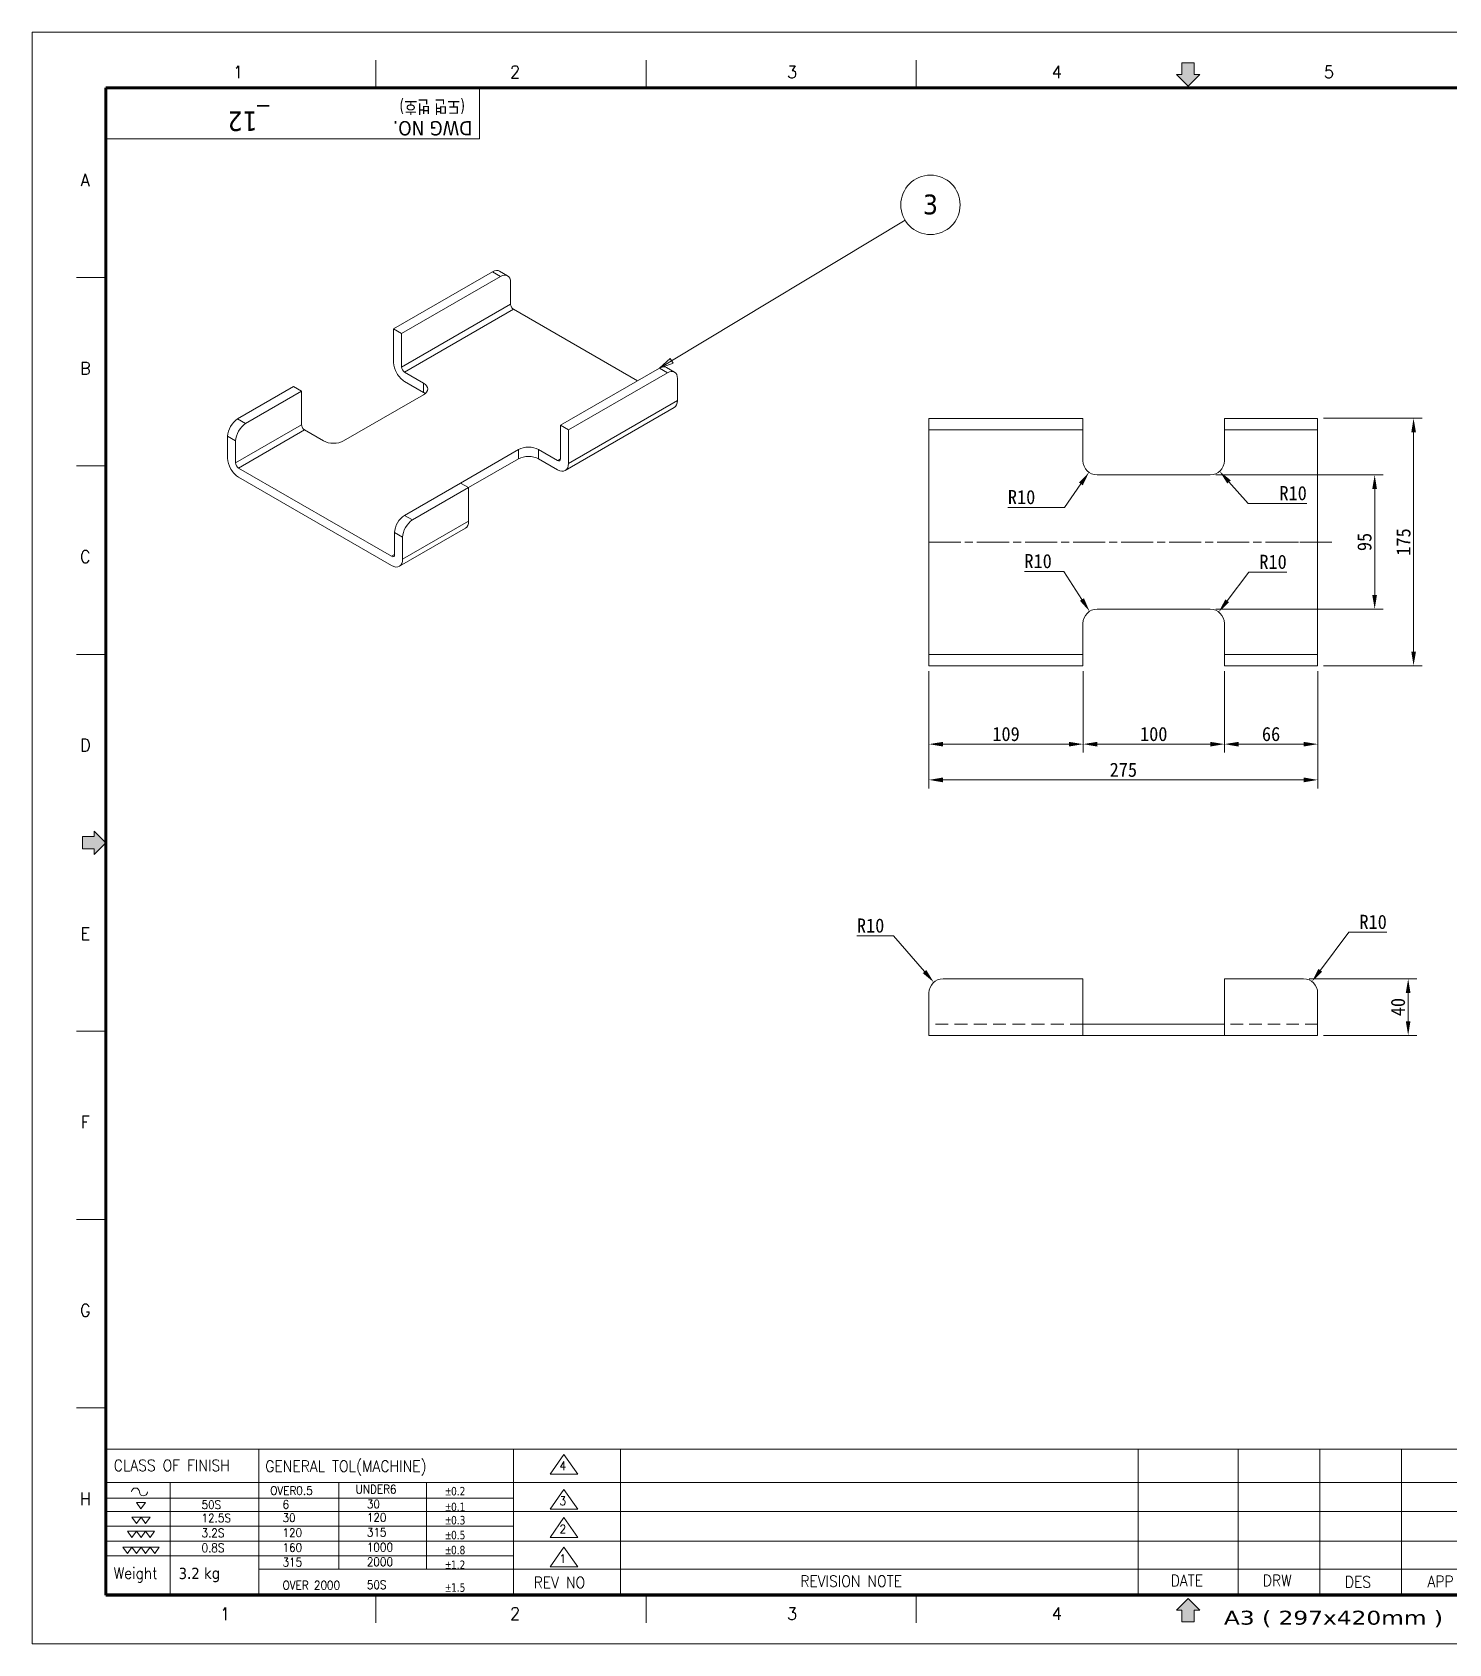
# Model space of a CAD drawing. Header units: millimetres. Extents: x 24 to 1656, y 24 to 1164.
# Drawn here: x 24 to 1026, y 24 to 1164 of the extents above; entities that cross this region are included whole.
import ezdxf
from ezdxf.enums import TextEntityAlignment as Align

# ---------------------------------------------------------------- set-up
doc = ezdxf.new("R2010")
doc.units = ezdxf.units.MM
doc.header["$LTSCALE"] = 4
doc.linetypes.add('CHAIN', pattern=[0.3543, 0.2362, -0.0295, 0.0591, -0.0295])
doc.linetypes.add('HIDDEN', pattern=[9.525, 6.35, -3.175])
doc.layers.get('0').update_dxf_attribs({"lineweight": 18})
for name, color, linetype, lineweight in [('SkizziergeometrieWIN-ISO', 7, 'Continuous', 50), ('가는실선_A4', 7, 'Continuous', 5), ('경계(ISO)', 7, 'Continuous', 70), ('굵은실선_A3', 7, 'Continuous', 18), ('제목(ISO)', 7, 'Continuous', 50)]:
    doc.layers.add(name, color=color, linetype=linetype, lineweight=lineweight)
for name, color, linetype, lineweight, true_color in [('가는실선_A3', 9, 'Continuous', 5, 0x808080), ('가는실선중심선_A3', 1, 'Continuous', 5, 0xff0000), ('가는파선_A3', 7, 'HIDDEN', 13, 0x008000), ('해치선_A3', 1, 'Continuous', 5, 0xff0000)]:
    doc.layers.add(name, color=color, linetype=linetype, lineweight=lineweight, true_color=true_color)
doc.styles.add('_ __ (ISO)', font='tahoma.ttf')
doc.styles.add('ROMANC_37', font='tahoma.ttf')
doc.styles.add('ROMANC_61', font='ROMANC.shx')
doc.styles.add('주 텍스트 (ISO)', font='tahoma.ttf')
doc.styles.add('주문자_A3(3.5)', font='tahoma.ttf')
doc.styles.add('치수문자_A3(2.5)', font='')
doc.styles.add('텍스트 스타일12', font='tahoma.ttf')
doc.styles.add('텍스트 스타일171', font='ROMANC.shx', dxfattribs={"width": 0.9})
doc.styles.add('텍스트 스타일206', font='ROMANC.shx', dxfattribs={"width": 1.11072})
doc.styles.add('텍스트 스타일208', font='ROMANC.shx', dxfattribs={"width": 1.194322})
doc.styles.add('텍스트 스타일211', font='ROMANC.shx', dxfattribs={"width": 0.9})
doc.styles.add('텍스트 스타일213', font='RomanC.shx', dxfattribs={"width": 0.9})
doc.styles.add('텍스트 스타일233', font='RomanC.shx')
doc.styles.add('텍스트 스타일36', font='ROMANC.shx', dxfattribs={"width": 0.941937})
doc.styles.add('텍스트 스타일42', font='tahoma.ttf', dxfattribs={"width": 1.378837})
doc.styles.add('텍스트 스타일52', font='tahoma.ttf', dxfattribs={"width": 0.8})
doc.styles.add('텍스트 스타일65', font='romans.shx', dxfattribs={"width": 0.8})
doc.styles.get('치수문자_A3(2.5)').set_extended_font_data('GulimChe')
doc.dimstyles.new('치수_A3(2.5)', dxfattribs={"dimscale": 4, "dimtxt": 2.5, "dimasz": 2.5, "dimexe": 1.5, "dimexo": 1, "dimgap": 0.5, "dimtad": 1, "dimtoh": 1, "dimdec": 1, "dimrnd": 1e-08, "dimdsep": 46, "dimtxsty": '치수문자_A3(2.5)', "dimcen": 0.09, "dimdle": 10, "dimclrd": 8, "dimclre": 8, "dimclrt": 7, "dimadec": 1, "dimazin": 2, "dimtfac": 0.8, "dimtmove": 0, "dimatfit": 3, "dimfxl": 1, "dimtolj": 1, "dimtzin": 0, "dimlwd": -1, "dimlwe": -1, "dimarcsym": 0})

# ---------------------------------------------------------------- blocks, each defined once
blk = doc.blocks.new('경계 A3_경계')
blk.add_hatch(color=7).paths.add_polyline_path([(211.52, 9.9), (211.52, 11.96), (212.48, 11.96), (210.42, 14.01), (208.36, 11.96), (209.32, 11.96), (209.32, 9.9)])
at = {"layer": '가는실선_A3'}
blk.add_hatch(color=7, dxfattribs=at).paths.add_polyline_path([(14.9, 148.76), (14.9, 146.56), (16.96, 146.56), (16.96, 145.6), (19.02, 147.66), (16.96, 149.72), (16.96, 148.76)])
at = {"layer": '해치선_A3'}
blk.add_hatch(color=7, dxfattribs=at).paths.add_polyline_path([(211.52, 283.53), (212.48, 283.53), (210.42, 281.47), (208.36, 283.53), (209.32, 283.53), (209.32, 285.59), (211.52, 285.59)])
for p, q in [((209.32, 285.59), (211.52, 285.59)), ((209.32, 283.53), (209.32, 285.59)), ((211.52, 285.59), (211.52, 283.53)), ((208.36, 283.53), (209.32, 283.53)), ((210.42, 281.47), (208.36, 283.53)), ((211.52, 283.53), (212.48, 283.53)), ((210.42, 14.01), (208.36, 11.96)), ((208.36, 11.96), (209.32, 11.96)), ((209.32, 11.96), (209.32, 9.9)), ((212.48, 11.96), (210.42, 14.01)), ((211.52, 9.9), (211.52, 11.96)), ((211.52, 11.96), (212.48, 11.96)), ((209.32, 9.9), (211.52, 9.9))]:
    blk.add_line(p, q)
at = {"color": 7}
for p, q in [((16.96, 148.76), (14.9, 148.76)), ((14.9, 148.76), (14.9, 146.56)), ((16.96, 149.72), (16.96, 148.76)), ((19.02, 147.66), (16.96, 149.72)), ((14.9, 146.56), (16.96, 146.56)), ((16.96, 145.6), (19.02, 147.66)), ((16.96, 146.56), (16.96, 145.6)), ((210.42, 14.01), (208.36, 11.96)), ((208.36, 11.96), (209.32, 11.96)), ((209.32, 11.96), (209.32, 9.9)), ((212.48, 11.96), (210.42, 14.01)), ((211.52, 9.9), (211.52, 11.96)), ((211.52, 11.96), (212.48, 11.96)), ((209.32, 9.9), (211.52, 9.9))]:
    blk.add_line(p, q, dxfattribs=at)
at = {"layer": 'SkizziergeometrieWIN-ISO', "lineweight": 18}
for p, q in [((6, 291), (414, 291)), ((6, 6), (6, 291)), ((414, 6), (6, 6))]:
    blk.add_line(p, q, dxfattribs=at)
at = {"layer": '가는실선_A3', "color": 7}
for p, q in [((66.79, 281.16), (66.79, 286.06)), ((114.57, 281.16), (114.57, 286.06)), ((162.34, 281.16), (162.34, 286.06)), ((18.75, 247.62), (13.85, 247.62)), ((18.75, 214.3), (13.85, 214.3)), ((18.75, 180.98), (13.85, 180.98)), ((14.9, 148.76), (16.96, 148.76)), ((14.9, 146.56), (14.9, 148.76)), ((16.96, 148.76), (16.96, 149.72)), ((16.96, 149.72), (19.02, 147.66)), ((16.96, 146.56), (14.9, 146.56)), ((19.02, 147.66), (16.96, 145.6)), ((16.96, 145.6), (16.96, 146.56)), ((18.75, 114.34), (13.85, 114.34)), ((18.75, 81.02), (13.85, 81.02)), ((18.75, 47.7), (13.85, 47.7)), ((18.75, 47.7), (13.85, 47.7)), ((66.79, 14.6), (66.79, 9.7)), ((66.79, 14.6), (66.79, 9.7)), ((114.57, 14.6), (114.57, 9.7)), ((162.34, 14.6), (162.34, 9.7))]:
    blk.add_line(p, q, dxfattribs=at)
at = {"layer": '가는실선_A3', "color": 7, "lineweight": 60}
for p, q in [((19.02, 281.16), (19.02, 14.6)), ((401.22, 281.16), (19.02, 281.16)), ((19.02, 14.6), (401.22, 14.6))]:
    blk.add_line(p, q, dxfattribs=at)
at = {"layer": '가는실선_A3', "color": 7, "lineweight": 13}
for p in [(85.08, 280.98), (19.02, 272.16)]:
    blk.add_line(p, (85.08, 272.16), dxfattribs=at)
at = {"layer": '굵은실선_A3'}
blk.add_line((212.48, 283.53), (210.42, 281.47), dxfattribs=at)
at = {"layer": '가는실선_A3', "color": 7, "style": '텍스트 스타일36', "width": 0.941937}
for s, p in [('1', (42.42, 283.98)), ('2', (91.4, 283.98)), ('3', (140.38, 283.98)), ('4', (187.21, 283.98)), ('5', (235.33, 283.98)), ('A', (15.38, 264.88)), ('B', (15.38, 231.56)), ('C', (15.38, 198.24)), ('D', (15.38, 164.92)), ('E', (15.38, 131.6)), ('F', (15.38, 98.28)), ('G', (15.38, 64.96)), ('H', (15.38, 31.64)), ('1', (40.11, 11.29)), ('2', (91.4, 11.34)), ('3', (140.38, 11.34)), ('4', (187.21, 11.34))]:
    blk.add_text(s, height=2.2, dxfattribs=at).set_placement(p, align=Align.MIDDLE_CENTER)
at = {"layer": '가는실선_A3', "color": 7, "style": '텍스트 스타일52', "width": 0.8}
blk.add_text('(도면 번호)', height=2.293, rotation=180, dxfattribs=at).set_placement((82.53, 278.93))
at = {"layer": '가는실선_A3', "color": 7, "style": 'ROMANC_37'}
blk.add_text('DWG NO.', height=2.527, rotation=180, dxfattribs=at).set_placement((83.82, 275.28))
at = {"layer": '가는실선_A3', "color": 7, "style": '텍스트 스타일42', "width": 1.378315}
blk.add_text('A3 ( 297x420mm )', height=2.463, dxfattribs=at).set_placement((216.76, 9.38), (255.51, 9.38), align=Align.FIT)
at = {"layer": '경계(ISO)', "insert": (44.22, 275.84), "char_height": 3.5, "attachment_point": 5, "rotation": 180, "style": '주 텍스트 (ISO)'}
blk.add_mtext('_12 ', dxfattribs=at)
blk = doc.blocks.new('제목 블록 A3_표제란')
at = {"layer": '가는실선_A4', "lineweight": 13}
for p, q in [((25.42, 38.66), (269.12, 38.66)), ((208.17, 38.66), (208.17, 13.12)), ((269.12, 38.66), (407.77, 38.63)), ((25.42, 32.81), (269.12, 32.81))]:
    blk.add_line(p, q, dxfattribs=at)
at = {"layer": '가는실선_A4'}
for p, q in [((25.42, 13.12), (25.42, 38.66)), ((52.65, 38.66), (52.65, 13.12)), ((97.69, 38.66), (97.69, 13.12)), ((106.58, 37.75), (104.15, 34.26)), ((109.02, 34.26), (106.58, 37.75)), ((116.56, 13.12), (116.56, 38.69)), ((225.83, 38.66), (225.83, 12.86)), ((240.26, 38.66), (240.26, 12.86)), ((254.69, 38.66), (254.69, 13.12)), ((281.38, 38.66), (281.38, 25.66)), ((292.25, 38.65), (292.25, 25.66)), ((319.29, 38.65), (319.29, 25.66)), ((407.76, 13.12), (407.77, 38.63)), ((104.15, 34.26), (109.02, 34.26)), ((36.93, 32.81), (36.93, 19.82)), ((66.8, 32.81), (66.8, 17.47)), ((82.25, 32.81), (82.25, 17.47)), ((106.58, 31.55), (104.15, 28.06)), ((109.02, 28.06), (106.58, 31.55)), ((306.52, 32.15), (306.52, 25.66)), ((97.69, 30.03), (25.42, 30.03)), ((30.98, 29.24), (32.59, 29.24)), ((31.78, 28.13), (30.98, 29.24)), ((32.59, 29.24), (31.78, 28.13)), ((30.19, 26.66), (31.8, 26.66)), ((30.99, 25.55), (30.19, 26.66)), ((31.8, 26.66), (30.99, 25.55)), ((31.8, 26.66), (33.4, 26.66)), ((32.6, 25.55), (31.8, 26.66)), ((33.4, 26.66), (32.6, 25.55)), ((104.15, 28.06), (109.02, 28.06)), ((106.58, 26.57), (104.15, 23.08)), ((109.02, 23.08), (106.58, 26.57)), ((97.69, 25.05), (25.42, 25.05)), ((29.38, 24.16), (30.98, 24.16)), ((30.18, 23.05), (29.38, 24.16)), ((30.98, 24.16), (30.18, 23.05)), ((30.98, 24.16), (32.59, 24.16)), ((31.79, 23.05), (30.98, 24.16)), ((32.59, 24.16), (31.79, 23.05)), ((32.59, 24.16), (34.2, 24.16)), ((33.39, 23.05), (32.59, 24.16)), ((34.2, 24.16), (33.39, 23.05)), ((104.15, 23.08), (109.02, 23.08)), ((28.59, 21.34), (30.19, 21.34)), ((29.39, 20.23), (28.59, 21.34)), ((30.19, 21.34), (29.39, 20.23)), ((30.19, 21.34), (31.8, 21.34)), ((31, 20.23), (30.19, 21.34)), ((31.8, 21.34), (31, 20.23)), ((31.8, 21.34), (33.41, 21.34)), ((32.6, 20.23), (31.8, 21.34)), ((33.41, 21.34), (32.6, 20.23)), ((33.41, 21.34), (35.01, 21.34)), ((34.21, 20.23), (33.41, 21.34)), ((35.01, 21.34), (34.21, 20.23)), ((106.58, 21.34), (104.15, 17.85)), ((109.02, 17.85), (106.58, 21.34)), ((97.69, 19.82), (25.42, 19.82)), ((36.93, 19.82), (36.93, 13.12)), ((104.15, 17.85), (109.02, 17.85)), ((25.42, 13.12), (407.76, 13.12)), ((208.17, 13.12), (25.42, 13.12))]:
    blk.add_line(p, q, dxfattribs=at)
at = {"layer": '가는실선_A4', "color": 7}
for p, q in [((269.12, 13.12), (269.12, 38.66)), ((359.7, 38.64), (359.69, 13.12)), ((269.12, 32.15), (407.77, 32.15)), ((269.09, 27.68), (25.42, 27.68)), ((407.76, 25.66), (269.12, 25.66)), ((383.36, 25.66), (383.36, 13.12)), ((269.12, 22.4), (25.42, 22.4)), ((269.12, 17.47), (52.65, 17.47)), ((383.36, 17.91), (407.76, 17.92))]:
    blk.add_line(p, q, dxfattribs=at)
at = {"layer": '가는실선_A4', "color": 7, "linetype": 'Continuous'}
blk.add_line((392.85, 25.66), (392.85, 13.12), dxfattribs=at)
at = {"layer": '가는실선_A4'}
for centre, start, end in [((30.81, 31.11), 0, 180), ((32.21, 31.11), 180, 0)]:
    blk.add_arc(centre, 0.698, start, end, dxfattribs=at)
at = {"layer": '제목(ISO)', "color": 208, "lineweight": 5, "true_color": 0x400040}
blk.add_line((269.12, 28.95), (319.29, 28.95), dxfattribs=at)
at = {"layer": '가는실선_A3', "color": 7, "style": '텍스트 스타일12'}
blk.add_attdef('질량\\P1;_001', (38.43, 15.71), '', height=2, dxfattribs=at)
at = {"layer": '가는실선_A4', "color": 7}
for s, height, style, width, p in [('SCALE', 1.911, '텍스트 스타일65', 0.8, (269.12, 36.36)), ('CLASS OF FINISH', 2, '텍스트 스타일171', 0.9, (26.97, 34.81)), ('GENERAL TOL(MACHINE)', 2, '텍스트 스타일171', 0.9, (53.76, 34.67)), ('4', 1.5, '텍스트 스타일211', 0.9, (105.83, 34.98)), ('OVER0.5', 1.5, '텍스트 스타일211', 0.9, (54.63, 30.6)), ('UNDER6', 1.5, '텍스트 스타일211', 0.9, (69.75, 30.85)), ('APP', 2, '텍스트 스타일171', 0.9, (269.12, 30.05)), ('CHEK', 2, '텍스트 스타일171', 0.9, (282.07, 29.86)), ('DES', 2, '텍스트 스타일171', 0.9, (293.07, 29.82)), ('DRW', 2, '텍스트 스타일171', 0.9, (307.23, 30.03)), ('PROJECT', 2, '텍스트 스타일171', 0.9, (320.13, 29.68)), ('50S', 1.5, '텍스트 스타일211', 0.9, (42.49, 28.11)), ('6', 1.5, '텍스트 스타일211', 0.9, (56.81, 28.15)), ('30', 1.5, '텍스트 스타일211', 0.9, (71.73, 28.22)), ('3', 1.5, '텍스트 스타일211', 0.9, (105.83, 28.78)), ('H, J ,KIM', 2, '텍스트 스타일171', 0.9, (300.03, 26.54)), ('12.5S', 1.5, '텍스트 스타일211', 0.9, (42.49, 25.76)), ('30', 1.5, '텍스트 스타일211', 0.9, (56.81, 25.8)), ('120', 1.5, '텍스트 스타일211', 0.9, (71.73, 25.86)), ('3.2S', 1.5, '텍스트 스타일211', 0.9, (42.49, 23.12)), ('120', 1.5, '텍스트 스타일211', 0.9, (56.81, 23.16)), ('315', 1.5, '텍스트 스타일211', 0.9, (71.73, 23.23)), ('2', 1.5, '텍스트 스타일211', 0.9, (105.83, 23.8)), ('0.8S', 1.5, '텍스트 스타일211', 0.9, (42.49, 20.48)), ('160', 1.5, '텍스트 스타일211', 0.9, (56.81, 20.52)), ('1000', 1.5, '텍스트 스타일213', 0.9, (71.72, 20.59)), ('1', 1.5, '텍스트 스타일211', 0.9, (105.83, 18.57)), ('REV', 1.911, '텍스트 스타일65', 0.8, (385.9, 20.39)), ('SHEET', 1.911, '텍스트 스타일65', 0.8, (397.3, 20.42)), ('Weight', 2, '텍스트 스타일171', 0.9, (26.97, 15.76)), ('315', 1.5, '텍스트 스타일213', 0.9, (56.81, 17.94)), ('2000', 1.5, '텍스트 스타일211', 0.9, (71.72, 18.01)), ('OVER 2000', 1.5, '텍스트 스타일211', 0.9, (56.81, 13.87)), ('50S', 1.5, '텍스트 스타일211', 0.9, (71.73, 13.94)), ('REV NO', 2, '텍스트 스타일171', 0.9, (101.23, 14.1)), ('REVISION NOTE', 2, '텍스트 스타일171', 0.9, (148.38, 14.33)), ('DATE', 2, '텍스트 스타일171', 0.9, (213.9, 14.44)), ('DRW', 2, '텍스트 스타일171', 0.9, (230.19, 14.46)), ('DES', 2, '텍스트 스타일171', 0.9, (244.7, 14.2)), ('APP', 2, '텍스트 스타일171', 0.9, (259.32, 14.27))]:
    blk.add_text(s, height=height, dxfattribs=dict(at, style=style, width=width)).set_placement(p)
for s, style, width, p, p2 in [('DATE', '텍스트 스타일208', 1.22262, (292.31, 36.23), (301.51, 36.23)), ('TITLE', '텍스트 스타일206', 1.136317, (320.02, 36.23), (329.22, 36.23))]:
    blk.add_text(s, height=2, dxfattribs=dict(at, style=style, width=width)).set_placement(p, p2, align=Align.FIT)
at = {"layer": '가는실선_A4', "color": 7, "style": '텍스트 스타일233'}
for s, p in [('SITE', (360.5, 35.93)), ('ORGANIZATION', (360.7, 29.24)), ('DWG NO', (360.36, 22.57))]:
    blk.add_text(s, height=2, dxfattribs=at).set_placement(p)
at = {"layer": '가는실선_A4', "color": 7}
for s, insert, char_height, attachment_point, style in [('\\fTahoma|b0|i0;\\H2.0000;3각법', (283.03, 35.14), 2, 4, '주문자_A3(3.5)'), ('\\fAIGDT|b0|i0;\\W0.90;\\H1.5000;`\\fTahoma|b0|i0;\\W0.90;\\H1.5000;0.2', (85.63, 30.47), 1.5, 7, 'ROMANC_61'), ('\\fAIGDT|b0|i0;\\W0.90;\\H1.5000;`\\fTahoma|b0|i0;\\W0.90;\\H1.5000;0.1', (85.63, 27.69), 1.5, 7, 'ROMANC_61'), ('\\fAIGDT|b0|i0;\\W0.90;\\H1.5000;`\\fTahoma|b0|i0;\\W0.90;\\H1.5000;0.3', (85.63, 25.34), 1.5, 7, 'ROMANC_61'), ('\\fAIGDT|b0|i0;\\W0.90;\\H1.5000;`\\fTahoma|b0|i0;\\W0.90;\\H1.5000;0.5', (85.63, 22.71), 1.5, 7, 'ROMANC_61'), ('\\fAIGDT|b0|i0;\\W0.90;\\H1.5000;`\\fTahoma|b0|i0;\\W0.90;\\H1.5000;0.8', (85.62, 20.06), 1.5, 7, 'ROMANC_61'), ('\\fAIGDT|b0|i0;\\W0.90;\\H1.5000;`\\fTahoma|b0|i0;\\W0.90;\\H1.5000;1.2', (85.62, 17.48), 1.5, 7, 'ROMANC_61'), ('\\fAIGDT|b0|i0;\\W0.90;\\H1.5000;`\\fTahoma|b0|i0;\\W0.90;\\H1.5000;1.5', (85.63, 13.42), 1.5, 7, 'ROMANC_61')]:
    blk.add_mtext(s, dxfattribs=dict(at, insert=insert, char_height=char_height, attachment_point=attachment_point, style=style))
at = {"layer": '가는실선_A4', "char_height": 2, "style": '주 텍스트 (ISO)'}
for s, insert, attachment_point in [('\\fTahoma|b0|i0;\\H2.0000;_12 ', (369.91, 18.11), 5), ('\\fTahoma|b0|i0;\\H2.0000;12 /18 ', (400.63, 16.28), 2)]:
    blk.add_mtext(s, dxfattribs=dict(at, insert=insert, attachment_point=attachment_point))
at = {"layer": '가는실선_A4', "color": 7, "style": '텍스트 스타일12'}
blk.add_attdef('SCALE_001', (273.43, 32.87), '', height=2, dxfattribs=at)
blk.add_attdef('설명', text='', height=2, dxfattribs=at).set_placement((331.27, 35.73), align=Align.MIDDLE_LEFT)
blk.add_attdef('프로젝트', text='', height=2, dxfattribs=at).set_placement((340.77, 28.27), align=Align.MIDDLE_CENTER)
at = {"layer": '가는실선_A4', "style": '텍스트 스타일12'}
blk.add_attdef('리비전_번호', text='', height=2, dxfattribs=at).set_placement((388.38, 15.27), align=Align.MIDDLE_CENTER)
at = {"layer": '제목(ISO)', "char_height": 3.5, "attachment_point": 1, "style": '주 텍스트 (ISO)'}
for s, insert, line_spacing_factor in [('- Note -\\P{\\H0.71429x; 1. \\fGulim|b0|i0|c129|p50;표시하지 않은 \\fTahoma|b0|i0|c129|p34;C, R=0.5\\fGulim|b0|i0|c129|p50;로 한다\\fTahoma|b0|i0|c129|p34;.\\H1.54068x; \\H0.64906x;\\P 2. \\fGulim|b0|i0|c129|p50;표시하지 않은 공차는 일반공차 \\fTahoma|b0|i0|c129|p34;KS ISO 2768-m\\fGulim|b0|i0|c129|p50;으로 적용한다\\fTahoma|b0|i0|c129|p34;.\\H1.32612x; \\H0.75408x;\\P 3. \\fGulim|b0|i0|c129|p50;표면경도는 \\fTahoma|b0|i0|c129|p34;HRC = \\H1.31974x; }', (306.15, 62.72), 0.727683), ('{\\H1x;    LIM SYSTEM\\H0.71429x;  \\P (http:// www.lims.co.kr)\\H1.44773x; }', (298.53, 24.26), 0.771785)]:
    blk.add_mtext(s, dxfattribs=dict(at, insert=insert, line_spacing_factor=line_spacing_factor))
at = {"layer": '제목(ISO)', "style": '텍스트 스타일12'}
for tag, p in [('관리자', (373.93, 36.39)), ('공급업자', (383.08, 28.64))]:
    blk.add_attdef(tag, text='', height=2, dxfattribs=at).set_placement(p, align=Align.TOP_LEFT)
blk = doc.blocks.new('*D16')
at = {"layer": 'Defpoints', "color": 0, "transparency": 16777216}
for p in [(923.4, 494.4), (997.4, 494.4), (933.4, 454.4)]:
    blk.add_point(p, dxfattribs=at)
at = {"layer": '가는실선_A4', "color": 8, "transparency": 16777216}
for p, q in [((927.4, 494.4), (1003.4, 494.4)), ((997.4, 464.4), (997.4, 484.4)), ((937.4, 454.4), (1003.4, 454.4))]:
    blk.add_line(p, q, dxfattribs=at)
for points in [[(995.7, 484.4), (999, 484.4), (997.4, 494.4)], [(995.7, 464.4), (999, 464.4), (997.4, 454.4)]]:
    blk.add_solid(points, dxfattribs=at)
at = {"layer": '가는실선_A4', "color": 7, "transparency": 16777216, "insert": (990.2, 474.4), "char_height": 10, "attachment_point": 5, "rotation": 90, "style": '치수문자_A3(2.5)'}
blk.add_mtext('\\A1;40', dxfattribs=at)
blk = doc.blocks.new('*D18')
at = {"layer": 'Defpoints', "color": 0, "transparency": 16777216}
for p in [(933.4, 890.9), (933.4, 715.9), (1001.2, 715.9)]:
    blk.add_point(p, dxfattribs=at)
at = {"layer": '가는실선_A4', "color": 8, "transparency": 16777216}
for p, q in [((937.4, 890.9), (1007.2, 890.9)), ((1001.2, 880.9), (1001.2, 725.9)), ((937.4, 715.9), (1007.2, 715.9))]:
    blk.add_line(p, q, dxfattribs=at)
for points in [[(999.6, 880.9), (1002.9, 880.9), (1001.2, 890.9)], [(999.6, 725.9), (1002.9, 725.9), (1001.2, 715.9)]]:
    blk.add_solid(points, dxfattribs=at)
at = {"layer": '가는실선_A4', "color": 7, "transparency": 16777216, "insert": (994.1, 803.4), "char_height": 10, "attachment_point": 5, "rotation": 90, "style": '치수문자_A3(2.5)'}
blk.add_mtext('\\A1;175', dxfattribs=at)
blk = doc.blocks.new('*D19')
at = {"layer": 'Defpoints', "color": 0, "transparency": 16777216}
for p in [(857.4, 850.9), (857.4, 755.9), (973.7, 755.9)]:
    blk.add_point(p, dxfattribs=at)
at = {"layer": '가는실선_A4', "color": 8, "transparency": 16777216}
for p, q in [((861.4, 850.9), (979.7, 850.9)), ((973.7, 840.9), (973.7, 765.9)), ((861.4, 755.9), (979.7, 755.9))]:
    blk.add_line(p, q, dxfattribs=at)
for points in [[(972, 840.9), (975.3, 840.9), (973.7, 850.9)], [(972, 765.9), (975.3, 765.9), (973.7, 755.9)]]:
    blk.add_solid(points, dxfattribs=at)
at = {"layer": '가는실선_A4', "color": 7, "transparency": 16777216, "insert": (966.5, 803.4), "char_height": 10, "attachment_point": 5, "rotation": 90, "style": '치수문자_A3(2.5)'}
blk.add_mtext('\\A1;95', dxfattribs=at)
blk = doc.blocks.new('*D20')
at = {"layer": 'Defpoints', "color": 0, "transparency": 16777216}
for p in [(867.4, 715.9), (933.4, 715.9), (867.4, 660.4)]:
    blk.add_point(p, dxfattribs=at)
at = {"layer": '가는실선_A4', "color": 8, "transparency": 16777216}
for p, q in [((867.4, 711.9), (867.4, 654.4)), ((933.4, 711.9), (933.4, 654.4)), ((923.4, 660.4), (877.4, 660.4))]:
    blk.add_line(p, q, dxfattribs=at)
for points in [[(877.4, 662), (877.4, 658.7), (867.4, 660.4)], [(923.4, 662), (923.4, 658.7), (933.4, 660.4)]]:
    blk.add_solid(points, dxfattribs=at)
at = {"layer": '가는실선_A4', "color": 7, "transparency": 16777216, "insert": (900.4, 667.5), "char_height": 10, "attachment_point": 5, "style": '치수문자_A3(2.5)'}
blk.add_mtext('\\A1;66', dxfattribs=at)
blk = doc.blocks.new('*D21')
at = {"layer": 'Defpoints', "color": 0, "transparency": 16777216}
for p in [(767.4, 715.9), (867.4, 715.9), (767.4, 660.4)]:
    blk.add_point(p, dxfattribs=at)
at = {"layer": '가는실선_A4', "color": 8, "transparency": 16777216}
for p, q in [((767.4, 711.9), (767.4, 654.4)), ((867.4, 711.9), (867.4, 654.4)), ((857.4, 660.4), (777.4, 660.4))]:
    blk.add_line(p, q, dxfattribs=at)
for points in [[(777.4, 662), (777.4, 658.7), (767.4, 660.4)], [(857.4, 662), (857.4, 658.7), (867.4, 660.4)]]:
    blk.add_solid(points, dxfattribs=at)
at = {"layer": '가는실선_A4', "color": 7, "transparency": 16777216, "insert": (817.4, 667.5), "char_height": 10, "attachment_point": 5, "style": '치수문자_A3(2.5)'}
blk.add_mtext('\\A1;100', dxfattribs=at)
blk = doc.blocks.new('*D22')
at = {"layer": 'Defpoints', "color": 0, "transparency": 16777216}
for p in [(658.4, 715.9), (767.4, 715.9), (658.4, 660.4)]:
    blk.add_point(p, dxfattribs=at)
at = {"layer": '가는실선_A4', "color": 8, "transparency": 16777216}
for p, q in [((658.4, 711.9), (658.4, 654.4)), ((767.4, 711.9), (767.4, 654.4)), ((757.4, 660.4), (668.4, 660.4))]:
    blk.add_line(p, q, dxfattribs=at)
for points in [[(668.4, 662), (668.4, 658.7), (658.4, 660.4)], [(757.4, 662), (757.4, 658.7), (767.4, 660.4)]]:
    blk.add_solid(points, dxfattribs=at)
at = {"layer": '가는실선_A4', "color": 7, "transparency": 16777216, "insert": (712.9, 667.5), "char_height": 10, "attachment_point": 5, "style": '치수문자_A3(2.5)'}
blk.add_mtext('\\A1;109', dxfattribs=at)
blk = doc.blocks.new('*D23')
at = {"layer": 'Defpoints', "color": 0, "transparency": 16777216}
for p in [(658.4, 715.9), (933.4, 715.9), (658.4, 635.1)]:
    blk.add_point(p, dxfattribs=at)
at = {"layer": '가는실선_A4', "color": 8, "transparency": 16777216}
for p, q in [((658.4, 711.9), (658.4, 629.1)), ((933.4, 711.9), (933.4, 629.1)), ((923.4, 635.1), (668.4, 635.1))]:
    blk.add_line(p, q, dxfattribs=at)
for points in [[(668.4, 636.8), (668.4, 633.4), (658.4, 635.1)], [(923.4, 636.8), (923.4, 633.4), (933.4, 635.1)]]:
    blk.add_solid(points, dxfattribs=at)
at = {"layer": '가는실선_A4', "color": 7, "transparency": 16777216, "insert": (795.9, 642.2), "char_height": 10, "attachment_point": 5, "style": '치수문자_A3(2.5)'}
blk.add_mtext('\\A1;275', dxfattribs=at)
blk = doc.blocks.new('*D24')
at = {"layer": 'Defpoints', "color": 0, "transparency": 16777216}
for p in [(929.3, 492.4), (923.4, 484.4)]:
    blk.add_point(p, dxfattribs=at)
at = {"layer": '가는실선_A4', "color": 8, "transparency": 16777216}
for p, q in [((955.3, 527.5), (935.3, 500.4)), ((982.3, 527.5), (955.3, 527.5))]:
    blk.add_line(p, q, dxfattribs=at)
blk.add_solid([(933.9, 501.4), (936.6, 499.4), (929.3, 492.4)], dxfattribs=at)
at = {"layer": '가는실선_A4', "color": 7, "transparency": 16777216, "insert": (972.6, 534.6), "char_height": 10, "attachment_point": 5, "style": '치수문자_A3(2.5)'}
blk.add_mtext('\\A1;R10', dxfattribs=at)
blk = doc.blocks.new('*D25')
at = {"layer": 'Defpoints', "color": 0, "transparency": 16777216}
for p in [(661.8, 491.9), (668.4, 484.4)]:
    blk.add_point(p, dxfattribs=at)
at = {"layer": '가는실선_A4', "color": 8, "transparency": 16777216}
for p, q in [((607.3, 524.8), (633.2, 524.8)), ((633.2, 524.8), (655.2, 499.5))]:
    blk.add_line(p, q, dxfattribs=at)
blk.add_solid([(656.5, 500.6), (654, 498.4), (661.8, 491.9)], dxfattribs=at)
at = {"layer": '가는실선_A4', "color": 7, "transparency": 16777216, "insert": (617.1, 532), "char_height": 10, "attachment_point": 5, "style": '치수문자_A3(2.5)'}
blk.add_mtext('\\A1;R10', dxfattribs=at)
blk = doc.blocks.new('*D28')
at = {"layer": 'Defpoints', "color": 0, "transparency": 16777216}
for p in [(857.4, 860.9), (864, 853.4)]:
    blk.add_point(p, dxfattribs=at)
at = {"layer": '가는실선_A4', "color": 8, "transparency": 16777216}
for p, q in [((884.1, 830.7), (870.6, 845.9)), ((925.7, 830.7), (884.1, 830.7))]:
    blk.add_line(p, q, dxfattribs=at)
blk.add_solid([(871.9, 847), (869.4, 844.8), (864, 853.4)], dxfattribs=at)
at = {"layer": '가는실선_A4', "color": 7, "transparency": 16777216, "insert": (916, 837.9), "char_height": 10, "attachment_point": 5, "style": '치수문자_A3(2.5)'}
blk.add_mtext('\\A1;R10', dxfattribs=at)
blk = doc.blocks.new('*D29')
at = {"layer": 'Defpoints', "color": 0, "transparency": 16777216}
for p in [(777.4, 860.9), (771.6, 852.7)]:
    blk.add_point(p, dxfattribs=at)
at = {"layer": '가는실선_A4', "color": 8, "transparency": 16777216}
for p, q in [((754.2, 827.9), (765.8, 844.5)), ((714.1, 827.9), (754.2, 827.9))]:
    blk.add_line(p, q, dxfattribs=at)
blk.add_solid([(764.5, 845.5), (767.2, 843.5), (771.6, 852.7)], dxfattribs=at)
at = {"layer": '가는실선_A4', "color": 7, "transparency": 16777216, "insert": (723.9, 835.1), "char_height": 10, "attachment_point": 5, "style": '치수문자_A3(2.5)'}
blk.add_mtext('\\A1;R10', dxfattribs=at)
blk = doc.blocks.new('*D30')
at = {"layer": 'Defpoints', "color": 0, "transparency": 16777216}
for p in [(863.4, 753.8), (857.4, 745.9)]:
    blk.add_point(p, dxfattribs=at)
at = {"layer": '가는실선_A4', "color": 8, "transparency": 16777216}
for p, q in [((884.7, 782.1), (869.4, 761.8)), ((911.5, 782.1), (884.7, 782.1))]:
    blk.add_line(p, q, dxfattribs=at)
blk.add_solid([(868, 762.8), (870.7, 760.8), (863.4, 753.8)], dxfattribs=at)
at = {"layer": '가는실선_A4', "color": 7, "transparency": 16777216, "insert": (901.8, 789.3), "char_height": 10, "attachment_point": 5, "style": '치수문자_A3(2.5)'}
blk.add_mtext('\\A1;R10', dxfattribs=at)
blk = doc.blocks.new('*D31')
at = {"layer": 'Defpoints', "color": 0, "transparency": 16777216}
for p in [(772, 754.3), (777.4, 745.9)]:
    blk.add_point(p, dxfattribs=at)
at = {"layer": '가는실선_A4', "color": 8, "transparency": 16777216}
for p, q in [((725.9, 782.6), (753.8, 782.6)), ((753.8, 782.6), (766.6, 762.7))]:
    blk.add_line(p, q, dxfattribs=at)
blk.add_solid([(768, 763.6), (765.2, 761.8), (772, 754.3)], dxfattribs=at)
at = {"layer": '가는실선_A4', "color": 7, "transparency": 16777216, "insert": (735.6, 789.8), "char_height": 10, "attachment_point": 5, "style": '치수문자_A3(2.5)'}
blk.add_mtext('\\A1;R10', dxfattribs=at)
blk = doc.blocks.new('품번기호15')
at = {"layer": '가는실선_A3'}
for p, q in [((119.07, 232.88), (160.37, 257.76)), ((118.82, 233.31), (116.93, 231.59)), ((119.07, 232.88), (116.93, 231.59)), ((116.93, 231.59), (119.33, 232.45)), ((119.33, 232.45), (118.82, 233.31))]:
    blk.add_line(p, q, dxfattribs=at)
at = {"layer": '가는실선_A3', "flags": 128}
blk.add_lwpolyline([(118.82, 233.31), (116.93, 231.59), (119.33, 232.45), (118.82, 233.31)], dxfattribs=at)
at = {"layer": '가는실선_A3'}
blk.add_circle((164.86, 260.47), 5.25, dxfattribs=at)
blk.add_solid([(118.82, 233.31), (116.93, 231.59), (119.33, 232.45), (118.82, 233.31)], dxfattribs=at)
at = {"layer": '가는실선_A3', "color": 7, "insert": (164.86, 260.51), "char_height": 3.5, "attachment_point": 5, "style": '_ __ (ISO)'}
blk.add_mtext('3', dxfattribs=at)

msp = doc.modelspace()

# ---------------------------------------------------------------- linework, layer by layer
at = {"layer": '가는실선_A3'}
for p, q in [((349.642, 994.529), (355.299, 991.263)), ((362.37, 971.667), (285.295, 927.168)), ((287.417, 923.494), (364.491, 967.993)), ((467.729, 926.352), (473.386, 923.086)), ((300.852, 915.737), (300.852, 909.205)), ((480.457, 903.49), (403.382, 858.991)), ((174.987, 887.16), (169.33, 890.426)), ((162.259, 878.178), (167.915, 874.912)), ((214.585, 886.343), (167.915, 859.399)), ((170.037, 855.725), (216.706, 882.669)), ((368.027, 868.789), (368.027, 862.257)), ((382.169, 862.257), (382.169, 868.789)), ((397.725, 862.257), (395.604, 861.032)), ((293.073, 818.982), (287.417, 822.248)), ((280.345, 810.001), (286.002, 806.735)), ((332.671, 818.166), (286.002, 791.222)), ((280.345, 794.487), (278.224, 793.263))]:
    msp.add_line(p, q, dxfattribs=at)
at = {"layer": '가는실선중심선_A3', "linetype": 'CHAIN', "ltscale": 23.990969}
msp.add_line((658.35, 803.354), (943.444, 803.354), dxfattribs=at)
at = {"layer": '가는실선중심선_A3', "linetype": 'CHAIN', "ltscale": 8.333956}
msp.add_line((943.35, 803.354), (913.35, 803.354), dxfattribs=at)
at = {"layer": '가는파선_A3', "ltscale": 0.357612}
msp.add_line((767.35, 462.369), (658.35, 462.369), dxfattribs=at)
at = {"layer": '가는파선_A3', "ltscale": 0.346457}
msp.add_line((933.35, 462.369), (867.35, 462.369), dxfattribs=at)
at = {"layer": '굵은실선_A3'}
for p, q in [((349.642, 994.529), (279.638, 954.113)), ((354.642, 995.024), (360.299, 991.758)), ((355.299, 991.263), (285.295, 950.847)), ((362.37, 987.181), (362.37, 971.667)), ((364.491, 967.993), (452.172, 917.37)), ((279.638, 954.113), (285.295, 950.847)), ((279.638, 930.434), (279.638, 954.113)), ((285.295, 950.847), (285.295, 927.168)), ((287.417, 923.494), (300.852, 915.737)), ((467.729, 926.352), (397.725, 885.935)), ((472.729, 926.847), (478.386, 923.581)), ((208.928, 913.288), (169.33, 890.426)), ((214.585, 910.022), (208.928, 913.288)), ((300.852, 909.205), (287.417, 916.962)), ((473.386, 923.086), (403.382, 882.669)), ((480.457, 919.003), (480.457, 903.49)), ((214.585, 910.022), (174.987, 887.16)), ((214.585, 886.343), (214.585, 910.022)), ((300.852, 907.572), (244.283, 874.912)), ((478.179, 898.454), (401.104, 853.955)), ((658.35, 890.854), (668.35, 890.854)), ((658.35, 890.854), (658.35, 882.854)), ((668.35, 890.854), (767.35, 890.854)), ((767.35, 882.854), (767.35, 890.854)), ((867.35, 890.854), (867.35, 882.854)), ((867.35, 890.854), (923.35, 890.854)), ((923.35, 890.854), (933.35, 890.854)), ((933.35, 882.854), (933.35, 890.854)), ((162.259, 878.178), (162.259, 862.665)), ((230.141, 874.912), (216.706, 882.669)), ((397.725, 885.935), (403.382, 882.669)), ((397.725, 862.257), (397.725, 885.935)), ((403.382, 882.669), (403.382, 858.991)), ((668.35, 882.854), (658.35, 882.854)), ((658.35, 882.854), (658.35, 879.854)), ((658.35, 726.854), (658.35, 879.854)), ((668.35, 882.854), (767.35, 882.854)), ((767.35, 879.854), (767.35, 882.854)), ((767.35, 860.854), (767.35, 879.854)), ((867.35, 882.854), (867.35, 879.854)), ((867.35, 882.854), (923.35, 882.854)), ((867.35, 879.854), (867.35, 860.854)), ((933.35, 882.854), (923.35, 882.854)), ((933.35, 879.854), (933.35, 882.854)), ((933.35, 879.854), (933.35, 726.854)), ((167.915, 859.399), (167.915, 874.912)), ((327.015, 845.11), (368.027, 868.789)), ((382.169, 868.789), (395.604, 861.032)), ((278.224, 793.263), (170.037, 855.725)), ((368.027, 862.257), (332.671, 841.844)), ((395.604, 854.5), (382.169, 862.257)), ((170.037, 849.193), (278.224, 786.731)), ((327.015, 845.11), (287.417, 822.248)), ((332.671, 841.844), (327.015, 845.11)), ((857.35, 850.854), (777.35, 850.854)), ((332.671, 841.844), (293.073, 818.982)), ((332.671, 818.166), (332.671, 841.844)), ((280.345, 810.001), (280.345, 794.487)), ((330.393, 813.13), (283.724, 786.186)), ((286.002, 791.222), (286.002, 806.735)), ((777.35, 755.854), (857.35, 755.854)), ((767.35, 726.854), (767.35, 745.854)), ((867.35, 745.854), (867.35, 726.854)), ((658.35, 726.854), (658.35, 723.854)), ((658.35, 723.854), (668.35, 723.854)), ((658.35, 723.854), (658.35, 715.854)), ((668.35, 723.854), (767.35, 723.854)), ((767.35, 723.854), (767.35, 726.854)), ((767.35, 715.854), (767.35, 723.854)), ((867.35, 726.854), (867.35, 723.854)), ((867.35, 723.854), (867.35, 715.854)), ((867.35, 723.854), (923.35, 723.854)), ((923.35, 723.854), (933.35, 723.854)), ((933.35, 723.854), (933.35, 726.854)), ((933.35, 715.854), (933.35, 723.854)), ((668.35, 715.854), (658.35, 715.854)), ((668.35, 715.854), (767.35, 715.854)), ((867.35, 715.854), (923.35, 715.854)), ((933.35, 715.854), (923.35, 715.854)), ((668.35, 494.369), (767.35, 494.369)), ((767.35, 465.369), (767.35, 494.369)), ((867.35, 494.369), (867.35, 465.369)), ((867.35, 494.369), (923.35, 494.369)), ((658.35, 465.369), (658.35, 484.369)), ((933.35, 484.369), (933.35, 465.369)), ((658.35, 454.369), (658.35, 465.369)), ((767.35, 465.369), (767.35, 454.369)), ((777.35, 462.369), (767.35, 462.369)), ((777.35, 462.369), (857.35, 462.369)), ((867.35, 462.369), (857.35, 462.369)), ((867.35, 454.369), (867.35, 465.369)), ((933.35, 465.369), (933.35, 454.369)), ((658.35, 454.369), (767.35, 454.369)), ((767.35, 454.369), (777.35, 454.369)), ((857.35, 454.369), (777.35, 454.369)), ((857.35, 454.369), (867.35, 454.369)), ((867.35, 454.369), (933.35, 454.369))]:
    msp.add_line(p, q, dxfattribs=at)
for centre, start, end in [((777.35, 860.854), 180, 270), ((857.35, 860.854), 270, 0), ((777.35, 745.854), 90, 180), ((857.35, 745.854), 0, 90), ((668.35, 484.369), 90, 180), ((923.35, 484.369), 0, 90)]:
    msp.add_arc(centre, 10, start, end, dxfattribs=at)
for centre, major_axis, start_param, end_param in [((349.642, 986.364), (5, 8.66), 0, 0.78539816), ((355.299, 983.098), (5, 8.66), 5.49778714, 7.06858347), ((364.491, 970.443), (-1.5, 2.598), 0.78539816, 2.35619449), ((287.417, 925.943), (-5.5, 9.526), 0.78539816, 2.35619449), ((287.417, 925.943), (1.5, -2.598), 3.92699082, 5.49778714), ((467.729, 918.187), (5, 8.66), 0.00000014, 0.78539816), ((473.386, 914.921), (5, 8.66), 5.49778714, 7.06858347), ((293.78, 911.655), (10, 0), 5.49778714, 7.06858347), ((293.78, 905.123), (10, 0), 0.60126422, 0.78539816), ((472.679, 907.981), (5.5, -9.526), 0, 0.78539816), ((169.33, 882.261), (-5, -8.66), 3.92699082, 5.49778714), ((174.987, 878.995), (5, 8.66), 0.78539816, 2.35619449), ((216.706, 885.119), (-1.5, 2.598), 0.78539816, 2.35619449), ((237.212, 878.995), (10, 0), 3.92699082, 5.49778714), ((375.098, 864.706), (-10, 0), 3.92699082, 5.49778714), ((170.037, 858.174), (-5.5, 9.526), 0.78539816, 2.35619449), ((170.037, 858.174), (1.5, -2.598), 3.92699082, 5.49778714), ((375.098, 858.174), (10, 0), 0.78539816, 2.35619449), ((395.604, 863.481), (1.5, -2.598), 5.49778714, 7.06858347), ((395.604, 863.481), (5.5, -9.526), 5.49778714, 7.06858347), ((287.417, 814.083), (-5, -8.66), 3.92699082, 5.49778714), ((293.073, 810.817), (5, 8.66), 0.78539816, 2.35619449), ((324.893, 822.657), (5.5, -9.526), 0, 0.78539816), ((278.224, 795.712), (1.5, -2.598), 5.49778714, 7.06858347), ((278.224, 795.712), (5.5, -9.526), 5.49778714, 7.06858347)]:
    msp.add_ellipse(centre, major_axis=major_axis, ratio=0.57735027, start_param=start_param, end_param=end_param, dxfattribs=at)

# ---------------------------------------------------------------- block references
at = {"xscale": 4, "yscale": 4, "zscale": 4}
msp.add_blockref('경계 A3_경계', (0, 0), dxfattribs=at)
msp.add_blockref('제목 블록 A3_표제란', (-26.186, 6.945), dxfattribs=at).add_auto_attribs({'SCALE_001': '1:1', '질량\\P1;_001': '3.2 kg'})
at = {"layer": '가는실선_A3', "xscale": 4, "yscale": 4, "zscale": 4}
msp.add_blockref('품번기호15', (0, 0), dxfattribs=at)

# ---------------------------------------------------------------- dimensions: what is measured, and where the dimension line sits
at = {"layer": '가는실선_A4', "color": 8, "true_color": 0x808080}
for base, p1, p2, angle, picture, middle in [((1001.223, 715.854), (933.35, 890.854), (933.35, 715.854), 90, '*D18', (1001.223, 803.354)), ((973.658, 755.854), (857.35, 850.854), (857.35, 755.854), 90, '*D19', (973.658, 803.354)), ((658.35, 660.353), (767.35, 715.854), (658.35, 715.854), 180, '*D22', (712.85, 660.353)), ((658.35, 635.115), (933.35, 715.854), (658.35, 715.854), 180, '*D23', (795.85, 635.115)), ((767.35, 660.353), (867.35, 715.854), (767.35, 715.854), 180, '*D21', (817.35, 660.353)), ((867.35, 660.353), (933.35, 715.854), (867.35, 715.854), 180, '*D20', (900.35, 660.353)), ((997.35, 494.369), (933.35, 454.369), (923.35, 494.369), 90, '*D16', (997.35, 474.369))]:
    dim = msp.add_linear_dim(base=base, p1=p1, p2=p2, angle=angle, dimstyle='치수_A3(2.5)', override={"dimgap": 0.5, "dimtoh": 0, "dimdec": 1, "dimtol": 0, "dimlim": 0, "dimtp": 0, "dimtm": 0, "dimtdec": 2, "dimtofl": 0, "dimatfit": 1}, dxfattribs=at)
    dim.commit()
    dim.dimension.update_dxf_attribs({"geometry": picture, "text_midpoint": middle, "dimtype": 160})
for center, mpoint, picture, middle in [((777.35, 860.854), (771.592, 852.679), '*D29', (723.863, 827.924)), ((857.35, 860.854), (863.989, 853.376), '*D28', (916.035, 830.732)), ((777.35, 745.854), (771.959, 754.276), '*D31', (735.617, 782.641)), ((857.35, 745.854), (863.365, 753.843), '*D30', (901.826, 782.127)), ((668.35, 484.369), (661.791, 491.917), '*D25', (617.056, 524.845)), ((923.35, 484.369), (929.31, 492.399), '*D24', (972.613, 527.485))]:
    dim = msp.add_radius_dim(center=center, mpoint=mpoint, dimstyle='치수_A3(2.5)', override={"dimgap": 0.5, "dimtih": 1, "dimdec": 1, "dimlfac": 1, "dimcen": 0, "dimtol": 0, "dimlim": 0, "dimtp": 0, "dimtm": 0, "dimtdec": 2, "dimtofl": 0}, dxfattribs=at)
    dim.commit()
    dim.dimension.update_dxf_attribs({"geometry": picture, "text_midpoint": middle, "dimtype": 164})

doc.saveas('drawing.dxf')
